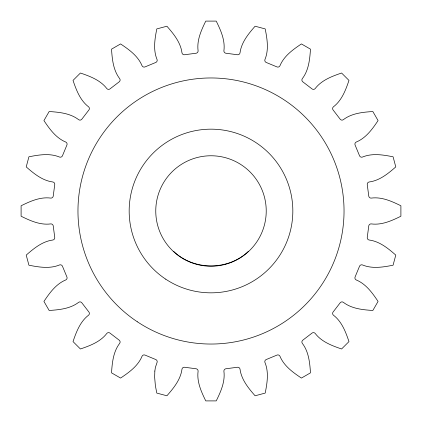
<?xml version="1.0" encoding="UTF-8"?>
<svg xmlns="http://www.w3.org/2000/svg" width="422" height="422" viewBox="0 0 422 422"><rect width="100%" height="100%" fill="white"/><g stroke="black" fill="none" stroke-linecap="round" stroke-linejoin="round"><path stroke-width="0.63" d="M248.4 251.327C228.318 270.745 193.682 270.745 173.6 251.327M223.475 264.589L225.665 264.198M154.837 371.065L154.637 377.205L155.396 385.777L156.799 393.077L166.901 395.783C173.621 388.113 180.648 379.573 181.993 369.108A2.295 2.295 0 0 1 184.662 367.267L195.993 368.754A2.295 2.295 0 0 1 198.097 371.228C196.684 381.683 201.268 391.753 205.772 400.9L216.228 400.9C220.732 391.753 225.316 381.683 223.903 371.228A2.295 2.295 0 0 1 226.007 368.754L237.338 367.267A2.295 2.295 0 0 1 240.007 369.108C241.352 379.573 248.379 388.113 255.099 395.783L265.201 393.077C267.184 383.07 269.004 372.162 264.932 362.429A2.295 2.295 0 0 1 266.324 359.497L276.885 355.124A2.295 2.295 0 0 1 279.939 356.21C283.948 365.974 292.947 372.404 301.424 378.07L310.476 372.842C309.806 362.667 308.735 351.658 302.289 343.308A2.295 2.295 0 0 1 302.875 340.116L311.942 333.158A2.295 2.295 0 0 1 315.176 333.422C321.569 341.815 331.929 345.692 341.583 348.978L348.978 341.583C345.692 331.929 341.815 321.569 333.422 315.176A2.295 2.295 0 0 1 333.158 311.942L340.116 302.875A2.295 2.295 0 0 1 343.308 302.289C351.658 308.735 362.667 309.806 372.842 310.476L378.07 301.424C372.404 292.947 365.974 283.948 356.21 279.939A2.295 2.295 0 0 1 355.124 276.885L359.497 266.324A2.295 2.295 0 0 1 362.429 264.932C372.162 269.004 383.07 267.184 393.077 265.201L395.783 255.099C388.113 248.379 379.573 241.352 369.108 240.007A2.295 2.295 0 0 1 367.267 237.338L368.754 226.007A2.295 2.295 0 0 1 371.228 223.903C381.683 225.316 391.753 220.732 400.9 216.228L400.9 205.772C391.753 201.268 381.683 196.684 371.228 198.097A2.295 2.295 0 0 1 368.754 195.993L367.267 184.662A2.295 2.295 0 0 1 369.108 181.993C379.573 180.648 388.113 173.621 395.783 166.901L393.077 156.799C383.07 154.816 372.162 152.996 362.429 157.068A2.295 2.295 0 0 1 359.497 155.676L355.124 145.115A2.295 2.295 0 0 1 356.21 142.061C365.974 138.052 372.404 129.053 378.07 120.576L372.842 111.524C362.667 112.194 351.658 113.265 343.308 119.711A2.295 2.295 0 0 1 340.116 119.125L333.158 110.058A2.295 2.295 0 0 1 333.422 106.824C341.815 100.431 345.692 90.071 348.978 80.417L341.583 73.022C331.929 76.308 321.569 80.185 315.176 88.578A2.295 2.295 0 0 1 311.942 88.842L302.875 81.884A2.295 2.295 0 0 1 302.289 78.692C308.735 70.342 309.806 59.333 310.476 49.158L301.424 43.93C292.947 49.596 283.948 56.026 279.939 65.79A2.295 2.295 0 0 1 276.885 66.876L266.324 62.503A2.295 2.295 0 0 1 264.932 59.571C269.004 49.838 267.184 38.929 265.201 28.923L255.099 26.217C248.379 33.887 241.352 42.427 240.007 52.892A2.295 2.295 0 0 1 237.338 54.733L226.007 53.246A2.295 2.295 0 0 1 223.903 50.772C225.316 40.317 220.732 30.247 216.228 21.1L205.772 21.1C201.268 30.247 196.684 40.317 198.097 50.772A2.295 2.295 0 0 1 195.993 53.246L184.662 54.733A2.295 2.295 0 0 1 181.993 52.892C180.648 42.427 173.621 33.887 166.901 26.217L156.799 28.923C154.816 38.929 152.996 49.838 157.068 59.571A2.295 2.295 0 0 1 155.676 62.503L145.115 66.876A2.295 2.295 0 0 1 142.061 65.79C138.052 56.026 129.053 49.596 120.576 43.93L111.524 49.158C112.194 59.333 113.265 70.342 119.711 78.692A2.295 2.295 0 0 1 119.125 81.884L110.058 88.842A2.295 2.295 0 0 1 106.824 88.578C100.431 80.185 90.071 76.308 80.417 73.022L73.022 80.417C76.308 90.071 80.185 100.431 88.578 106.824A2.295 2.295 0 0 1 88.842 110.058L81.884 119.125A2.295 2.295 0 0 1 78.692 119.711C70.342 113.265 59.333 112.194 49.158 111.524L43.93 120.576C49.596 129.053 56.026 138.052 65.79 142.061A2.295 2.295 0 0 1 66.876 145.115L62.503 155.676A2.295 2.295 0 0 1 59.571 157.068C49.838 152.996 38.929 154.816 28.923 156.799L26.217 166.901C33.887 173.621 42.427 180.648 52.892 181.993A2.295 2.295 0 0 1 54.733 184.662L53.246 195.993A2.295 2.295 0 0 1 50.772 198.097C40.317 196.684 30.247 201.268 21.1 205.772L21.1 216.228C30.247 220.732 40.317 225.316 50.772 223.903A2.295 2.295 0 0 1 53.246 226.007L54.733 237.338A2.295 2.295 0 0 1 52.892 240.007C42.427 241.352 33.887 248.379 26.217 255.099L28.923 265.201C38.929 267.184 49.838 269.004 59.571 264.932A2.295 2.295 0 0 1 62.503 266.324L66.876 276.885A2.295 2.295 0 0 1 65.79 279.939C56.026 283.948 49.596 292.947 43.93 301.424L49.158 310.476C59.333 309.806 70.342 308.735 78.692 302.289A2.295 2.295 0 0 1 81.884 302.875L88.842 311.942A2.295 2.295 0 0 1 88.578 315.176C80.185 321.569 76.308 331.929 73.022 341.583L80.417 348.978C90.071 345.692 100.431 341.815 106.824 333.422A2.295 2.295 0 0 1 110.058 333.158L119.125 340.116A2.295 2.295 0 0 1 119.711 343.308C113.265 351.658 112.194 362.667 111.524 372.842L120.576 378.07C129.053 372.404 138.052 365.974 142.061 356.21A2.295 2.295 0 0 1 145.115 355.124L155.676 359.497A2.295 2.295 0 0 1 157.068 362.429L155.396 367.42L154.837 371.065M137.377 321.812A133.041 133.041 0 0 0 343.777 219.356A133.041 133.041 0 0 0 151.846 91.838A133.041 133.041 0 0 0 137.377 321.812M165.714 279.164A81.836 81.836 0 0 0 292.673 216.138A81.836 81.836 0 0 0 174.613 137.699A81.836 81.836 0 0 0 165.714 279.164M183.385 258.834A55.229 55.229 0 0 0 266.229 211A55.229 55.229 0 0 0 183.385 163.166A55.229 55.229 0 0 0 183.385 258.834"/></g></svg>
